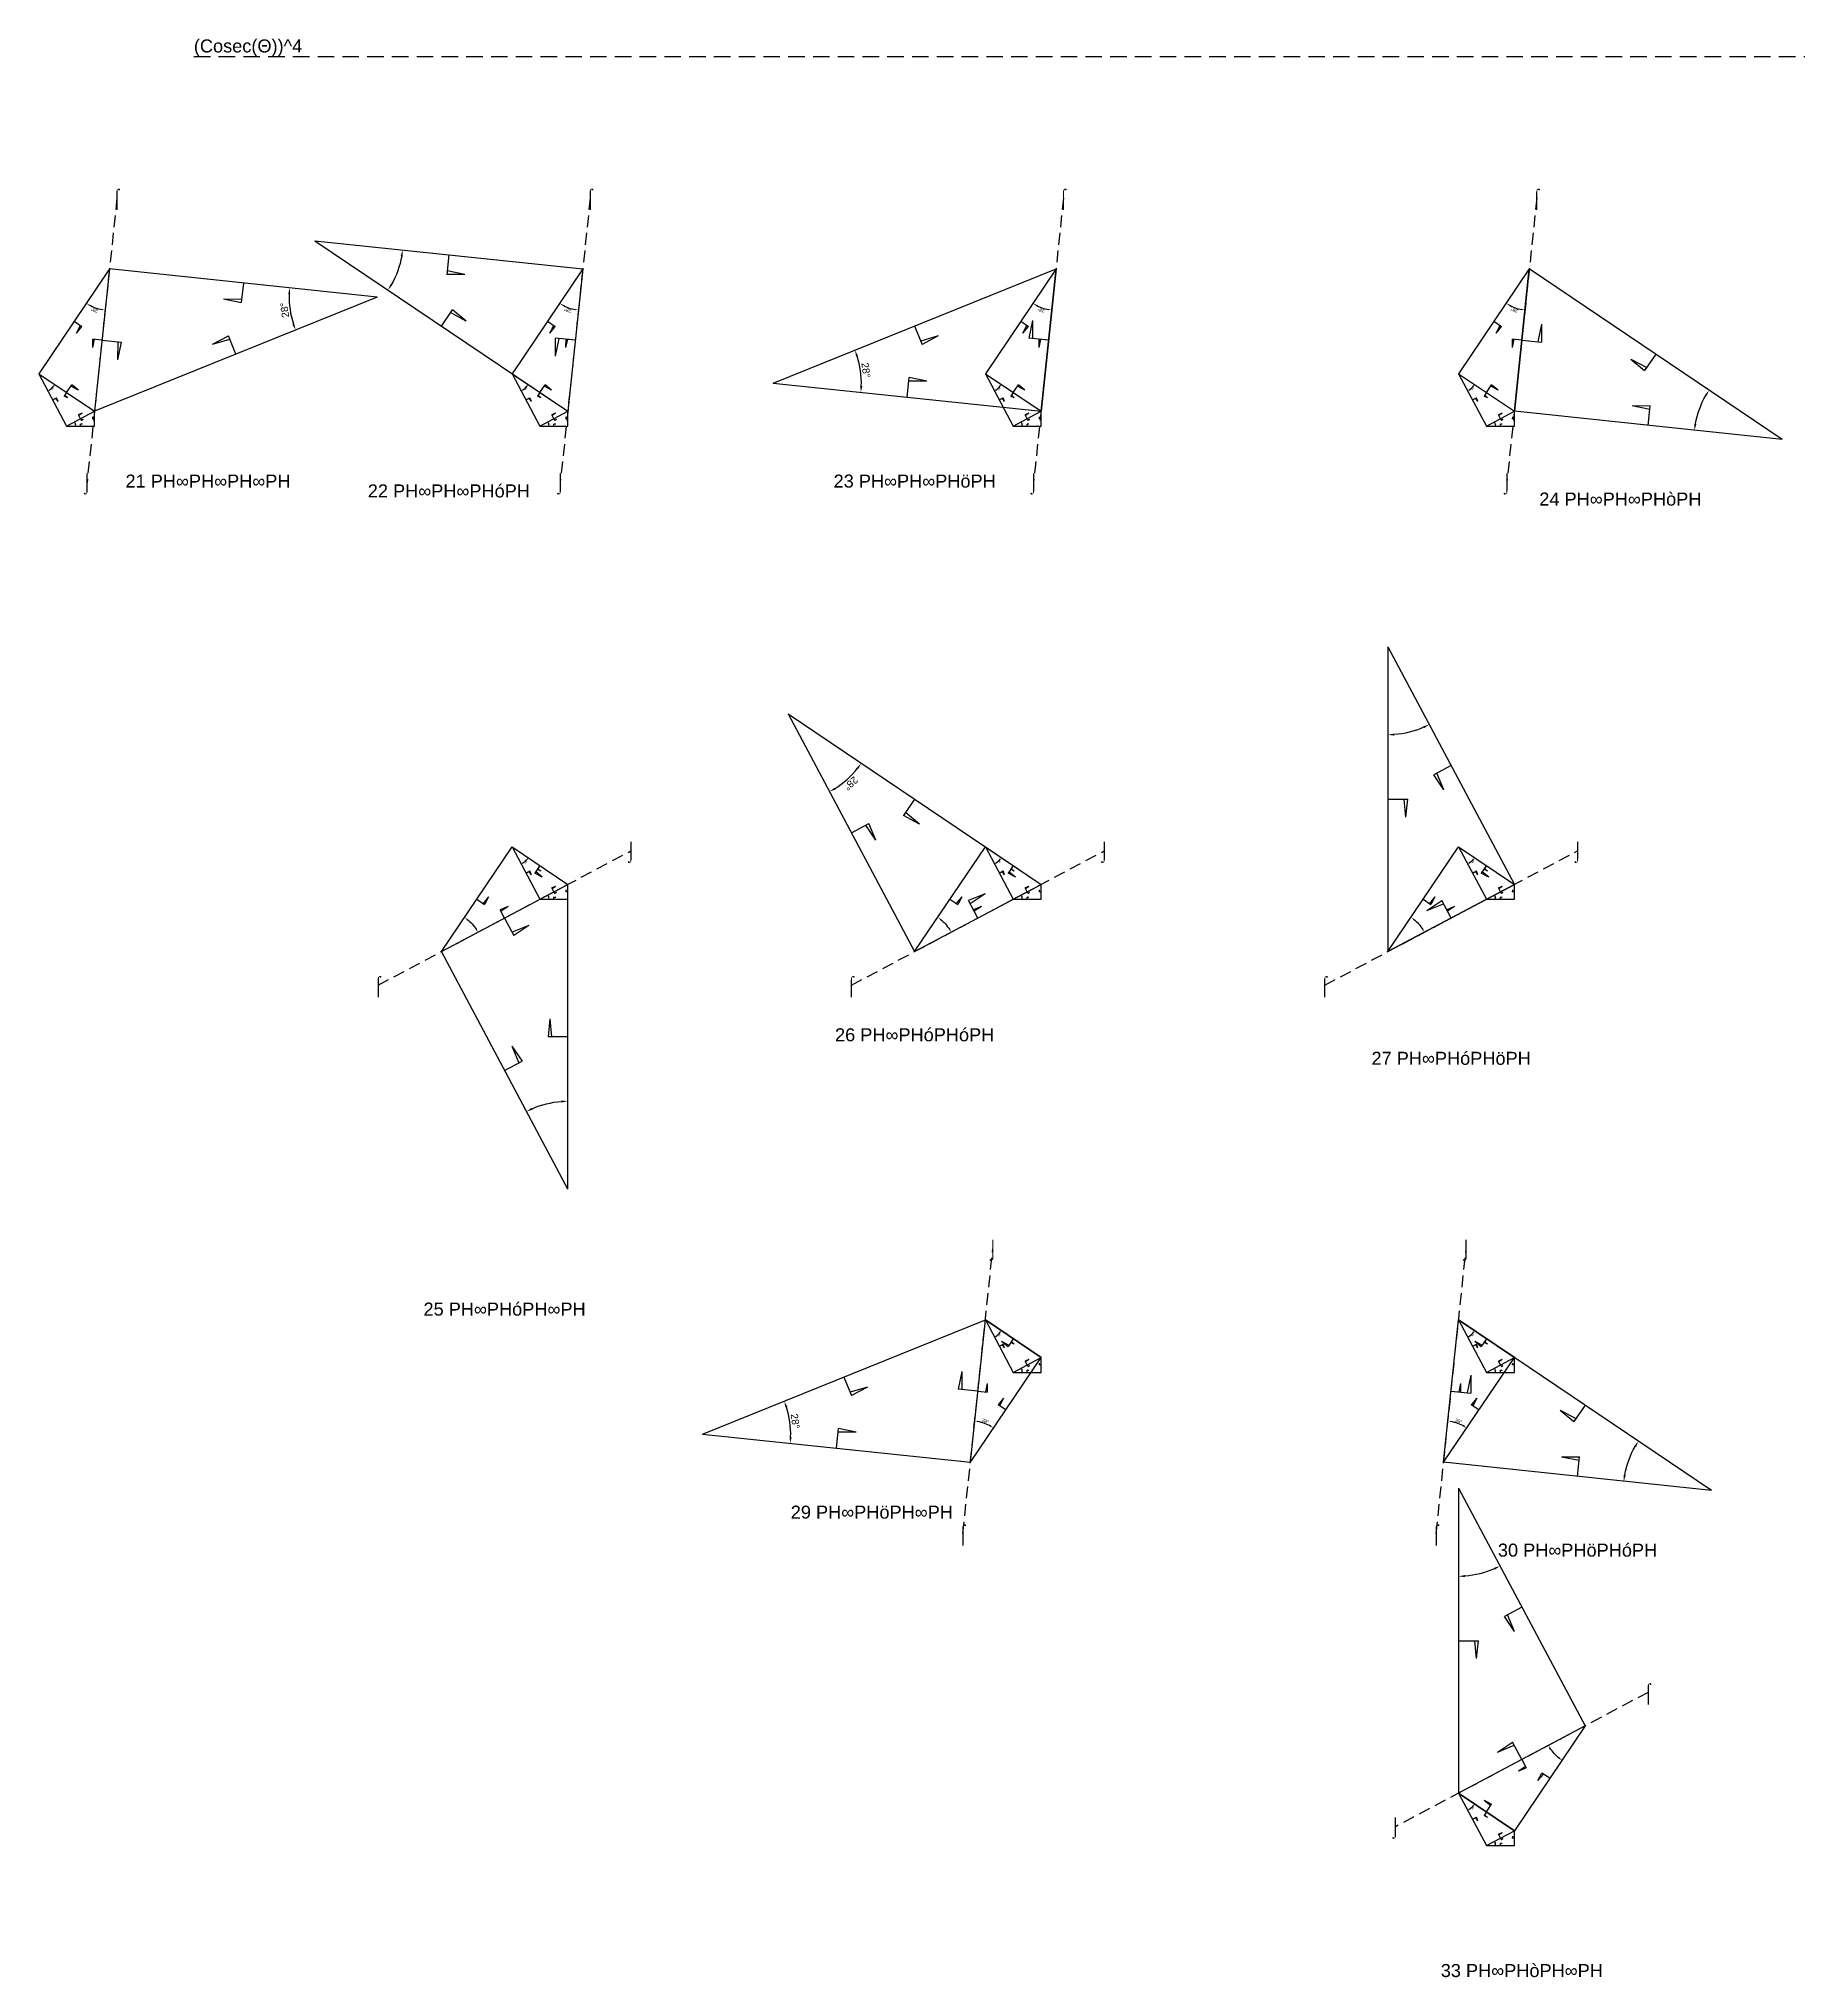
# Model space of a CAD drawing. Header units: millimetres. Extents: x 100562 to 3861006, y -7054888 to 24518.
# Drawn here: x 115908 to 1062705, y -3112334 to -2068316 of the extents above; entities that cross this region are included whole.
import ezdxf
from ezdxf.enums import TextEntityAlignment as Align

# ---------------------------------------------------------------- set-up
doc = ezdxf.new("R2010")
doc.units = ezdxf.units.MM
doc.header["$PDMODE"] = 35
doc.linetypes.add('DASHED', pattern=[19.05, 12.7, -6.35])
for name, color, linetype in [('BASE', 170, 'Continuous'), ('HYPOTENUSE', 20, 'Continuous'), ('PERPENDICULAR', 90, 'Continuous')]:
    doc.layers.add(name, color=color, linetype=linetype)
doc.styles.add('Arial', font='arial_0.ttf')
doc.dimstyles.new('ISO-25', dxfattribs={"dimtxt": 250, "dimasz": 100, "dimexe": 1.25, "dimexo": 0.625, "dimgap": 100, "dimtad": 1, "dimdec": 0, "dimtxsty": 'Arial', "dimcen": 2.5, "dimadec": 0, "dimazin": 0, "dimtfac": 1, "dimtdec": 0, "dimtmove": 0, "dimatfit": 3, "dimfxl": 1, "dimarcsym": 0})

# ---------------------------------------------------------------- blocks, each defined once
blk = doc.blocks.new('*D9')
at = {"color": 0, "lineweight": -2, "ltscale": 100, "transparency": 16777216}
blk.add_arc((0, 0), 4906, 4.08845, 23.91155, dxfattribs=at)
at = {"color": 0, "ltscale": 100, "transparency": 16777216}
for points in [[(4432, 1963), (4537, 2014), (4332, 2303)], [(4952, 352), (4835, 348), (4906, 0)]]:
    blk.add_solid(points, dxfattribs=at)
at = {"layer": 'Defpoints', "color": 0, "ltscale": 100, "transparency": 16777216}
for p in [(15000, 7976), (0, 0), (0, 0), (4841, 796), (15000, 0)]:
    blk.add_point(p, dxfattribs=at)
at = {"color": 0, "ltscale": 100, "transparency": 16777216, "insert": (5055, 1260), "char_height": 400, "attachment_point": 5, "rotation": 284, "style": 'Arial'}
blk.add_mtext('28°', dxfattribs=at)
blk = doc.blocks.new('SanjoyNathGeometrifyingTrigonometryFundamentalLockedSet')
at = {"color": 114, "linetype": 'DASHED', "ltscale": 100, "true_color": 0x139b48}
for p, q in [((14000, 4987.8), (13900, 3987.8)), ((14000, 4987.8), (14100, 3987.8)), ((15000, 3987.8), (13900, 3987.8))]:
    blk.add_line(p, q, dxfattribs=at)
at = {"color": 242, "linetype": 'DASHED', "ltscale": 100, "true_color": 0xcd2027}
for p, q in [((7500, 3987.8), (8016.4, 3016.6)), ((8852.4, 3574.3), (7922.5, 3193.2)), ((8852.4, 3574.3), (8016.4, 3016.6))]:
    blk.add_line(p, q, dxfattribs=at)
at = {"color": 159, "linetype": 'DASHED', "ltscale": 100, "true_color": 0x22346e}
for p, q in [((7500, 0), (7500, 1100)), ((8500, 1000), (7500, 1100)), ((8500, 1000), (7500, 900))]:
    blk.add_line(p, q, dxfattribs=at)
at = {"layer": 'BASE'}
blk.add_line((0, 0), (15000, 0), dxfattribs=at)
at = {"layer": 'HYPOTENUSE'}
blk.add_line((0, 0), (15000, 7975.6), dxfattribs=at)
at = {"layer": 'PERPENDICULAR'}
blk.add_line((15000, 0), (15000, 7975.6), dxfattribs=at)
at = {"color": 4, "ltscale": 100}
dim = blk.add_angular_dim_2l(base=(4841, 795.6), line1=((0, 0), (15000, 0)), line2=((0, 0), (15000, 7975.6)), dimstyle='ISO-25', override={"dimtxt": 400, "dimasz": 350, "dimgap": 100}, dxfattribs=at)
dim.commit()
dim.dimension.update_dxf_attribs({"geometry": '*D9', "text_midpoint": (5055.4, 1260.5)})

msp = doc.modelspace()

# ---------------------------------------------------------------- linework, layer by layer
at = {"linetype": 'DASHED', "ltscale": 700}
msp.add_line((199406, -2077788), (2492861, -2077788), dxfattribs=at)
at = {"linetype": 'DASHED', "ltscale": 500}
for p, q in [((157993, -2153951), (141879, -2307265)), ((412821, -2153951), (396707, -2307265)), ((667650, -2153951), (651536, -2307265)), ((922478, -2153951), (906364, -2307265)), ((298651, -2578045), (434764, -2505672)), ((553479, -2578045), (689593, -2505672)), ((808307, -2578045), (944421, -2505672)), ((613479, -2873343), (629593, -2720029)), ((868307, -2873343), (884421, -2720029)), ((982478, -2958906), (846364, -3031279))]:
    msp.add_line(p, q, dxfattribs=at)

# ---------------------------------------------------------------- block references
at = {"linetype": 'DASHED', "ltscale": 100}
for p, xscale, yscale, zscale, rotation in [((264622, -2177127), -9.664338369144902, 9.664338369144906, 9.664338369144904, 173.9999999999999), ((511393, -2253784), 9.664338369144904, 9.664338369144904, 9.664338369144904, 354.0000000000001), ((153965, -2192279), 4.537132037454102, 4.537132037454102, 4.537132037454102, 236.0000000000001), ((298136, -2207432), 9.664338369144904, 9.664338369144904, 9.664338369144904, 174.0000000000001), ((408793, -2192279), 4.537132037454102, 4.537132037454102, 4.537132037454102, 236.0000000000001), ((663621, -2192279), 4.537132037454102, 4.537132037454102, 4.537132037454102, 236.0000000000001), ((918449, -2192279), 4.537132037454102, 4.537132037454102, 4.537132037454102, 236.0000000000001), ((1054563, -2284090), -9.664338369144904, 9.664338369144906, 9.664338369144904, 354.0000000000001), ((115908, -2248701), 2.130054468189511, 2.130054468189511, 2.130054468189511, 298), ((370736, -2248701), 2.130054468189511, 2.130054468189511, 2.130054468189511, 298), ((625564, -2248701), 2.130054468189511, 2.130054468189511, 2.130054468189511, 298), ((880392, -2248701), 2.130054468189511, 2.130054468189511, 2.130054468189511, 298), ((519450, -2431955), 9.664338369144893, 9.664338369144893, 9.664338369144893, 297.9999999999999), ((842336, -2395768), -9.664338369144893, 9.664338369144893, 9.664338369144893, 118), ((332679, -2559951), -4.537132037454103, 4.537132037454103, 4.537132037454102, 236), ((370736, -2503530), 2.130054468189511, 2.130054468189511, 2.130054468189511, 298), ((587507, -2559951), -4.537132037454103, 4.537132037454103, 4.537132037454102, 236), ((625564, -2503530), 2.130054468189511, 2.130054468189511, 2.130054468189511, 298), ((842336, -2559951), -4.537132037454103, 4.537132037454103, 4.537132037454102, 236), ((880392, -2503530), 2.130054468189511, 2.130054468189511, 2.130054468189511, 298), ((400736, -2687948), -9.664338369144891, 9.664338369144893, 9.664338369144893, 297.9999999999999), ((473336, -2819862), 9.664338369144907, 9.664338369144907, 9.664338369144907, 353.9999999999999), ((625564, -2758358), 2.130054468189511, 2.130054468189511, 2.130054468189511, 298), ((880392, -2758358), 2.130054468189511, 2.130054468189511, 2.130054468189511, 298), ((617507, -2835015), 4.537132037454102, 4.537132037454102, 4.537132037454102, 56.00000000000003), ((872336, -2835015), 4.537132037454102, 4.537132037454102, 4.537132037454102, 56.00000000000003), ((1016506, -2850168), -9.664338369144907, 9.664338369144907, 9.664338369144907, 354.0000000000001), ((880392, -2849003), -9.664338369144893, 9.664338369144893, 9.664338369144893, 118), ((948449, -2977000), -4.537132037454103, 4.537132037454103, 4.537132037454102, 56.00000000000004), ((880392, -3013186), 2.130054468189511, 2.130054468189511, 2.130054468189511, 298)]:
    msp.add_blockref('SanjoyNathGeometrifyingTrigonometryFundamentalLockedSet', p, dxfattribs=dict(at, xscale=xscale, yscale=yscale, zscale=zscale, rotation=rotation))
at = {"linetype": 'DASHED'}
for p in [(130908, -2276912), (385736, -2276912), (640564, -2276912), (895392, -2276912), (385736, -2531740), (640564, -2531740), (895392, -2531740), (640564, -2786569), (895392, -2786569), (895392, -3041397)]:
    msp.add_blockref('SanjoyNathGeometrifyingTrigonometryFundamentalLockedSet', p, dxfattribs=at)

# ---------------------------------------------------------------- texts
at = {"linetype": 'DASHED', "ltscale": 100, "style": 'Arial'}
msp.add_text('(Cosec(Θ))^ 4', height=7000, dxfattribs=at).set_placement((199406, -2077788), align=Align.BOTTOM_LEFT)
for s, p in [('⌠', (157993, -2153951)), ('⌠', (412821, -2153951)), ('⌠', (667650, -2153951)), ('⌠', (922478, -2153951)), ('⌡', (141879, -2307265)), ('21 PH∞PH∞PH∞PH', (207022, -2306534)), ('⌡', (396707, -2307265)), ('23 PH∞PH∞PHöPH', (587507, -2306534)), ('⌡', (651536, -2307265)), ('⌡', (906364, -2307265)), ('22 PH∞PH∞PHóPH', (336707, -2311837)), ('24 PH∞PH∞PHòPH', (967478, -2316223)), ('⌡', (434764, -2505672)), ('⌡', (689593, -2505672)), ('⌡', (944421, -2505672)), ('⌠', (298651, -2578045)), ('⌠', (553479, -2578045)), ('⌠', (808307, -2578045)), ('26 PH∞PHóPHóPH', (587507, -2604750)), ('27 PH∞PHóPHöPH', (876364, -2617415)), ('⌡', (629593, -2720029)), ('⌡', (884421, -2720029)), ('25 PH∞PHóPH∞PH', (366707, -2752494)), ('29 PH∞PHöPH∞PH', (564450, -2861845)), ('⌠', (613479, -2873343)), ('⌠', (868307, -2873343)), ('30 PH∞PHöPHóPH', (944421, -2882301)), ('⌠', (982478, -2958906)), ('⌡', (846364, -3031279)), ('33 PH∞PHòPH∞PH', (914421, -3108735))]:
    msp.add_text(s, height=7000, dxfattribs=at).set_placement(p, align=Align.MIDDLE_CENTER)

doc.saveas('drawing.dxf')
